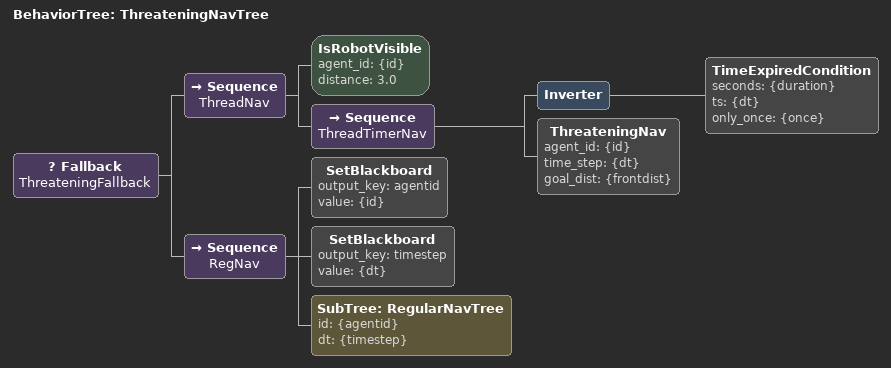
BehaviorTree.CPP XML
<?xml version='1.0' encoding='UTF-8'?>
<root main_tree_to_execute="ThreateningNavTree" BTCPP_format="4">

    <include path="BTRegularNav.xml" />

    <BehaviorTree ID="ThreateningNavTree">
        <Fallback name="ThreateningFallback">
            <Sequence name="ThreadNav"> <!--ReactiveSequence-->
                <IsRobotVisible agent_id="{id}" distance="3.0" /> <!-- PATCH: 3 m (was 4.5) -->
                <Sequence name="ThreadTimerNav">
                    <Inverter>
                        <TimeExpiredCondition seconds="{duration}" ts="{dt}" only_once="{once}" />
                    </Inverter>
                    <ThreateningNav agent_id="{id}" time_step="{dt}" goal_dist="{frontdist}" />
                </Sequence>
            </Sequence>
            <Sequence name="RegNav">
                <SetBlackboard output_key="agentid" value="{id}" />
                <SetBlackboard output_key="timestep" value="{dt}" />
                <SubTree ID="RegularNavTree" id="{agentid}" dt="{timestep}" />
            </Sequence>
        </Fallback>
    </BehaviorTree>

</root>
